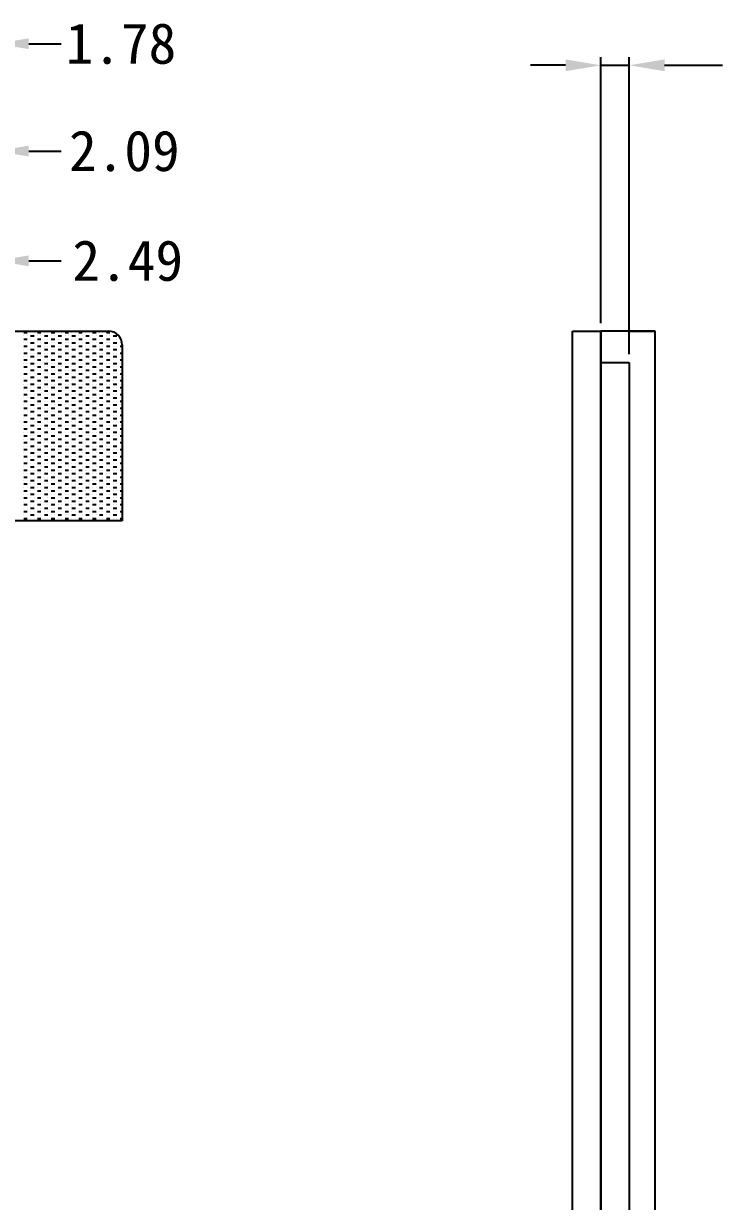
# Model space of a CAD drawing. Header units: millimetres. Extents: x 958 to 1294, y 45 to 284.
# Drawn here: x 1048.09 to 1073.87, y 206.15 to 249.6 of the extents above; entities that cross this region are included whole.
import ezdxf

# ---------------------------------------------------------------- set-up
doc = ezdxf.new("R2010")
doc.units = ezdxf.units.MM
doc.layers.add('dim', color=3, linetype='Continuous')
doc.layers.add('TAPE A', color=2, linetype='Continuous')

msp = doc.modelspace()

# ---------------------------------------------------------------- linework, layer by layer
at = {"color": 0, "linetype": 'Continuous'}
for p, q in [((1069.38, 171.149), (1069.38, 238.249)), ((1071.38, 238.249), (1069.38, 238.249)), ((1071.38, 171.149), (1071.38, 238.249)), ((1069.38, 172.759), (1069.38, 237.099)), ((1069.38, 237.099), (1070.43, 237.099)), ((1070.43, 237.099), (1070.43, 172.759))]:
    msp.add_line(p, q, dxfattribs=at)
at = {"color": 0}
msp.add_line((1070.38, 238.249), (1071.38, 238.249), dxfattribs=at)
at = {"layer": 'dim', "color": 0}
for p, q in [((1048.28, 248.854), (1049.48, 248.854)), ((1069.38, 238.549), (1069.38, 248.358)), ((1070.43, 237.399), (1070.43, 248.358)), ((1068.08, 248.058), (1066.78, 248.058)), ((1069.38, 248.058), (1070.43, 248.058)), ((1071.73, 248.058), (1073.866, 248.058)), ((1048.28, 244.894), (1049.48, 244.894)), ((1048.28, 240.846), (1049.48, 240.846))]:
    msp.add_line(p, q, dxfattribs=at)
for points in [[(1048.28, 249.054), (1048.28, 248.654), (1047.08, 248.854)], [(1068.08, 248.275), (1068.08, 247.841), (1069.38, 248.058)], [(1071.73, 248.275), (1071.73, 247.841), (1070.43, 248.058)], [(1048.28, 245.094), (1048.28, 244.694), (1047.08, 244.894)], [(1048.28, 241.046), (1048.28, 240.646), (1047.08, 240.846)]]:
    msp.add_solid(points, dxfattribs=at)
at = {"layer": 'TAPE A', "color": 0}
for p, q in [((1033.721, 238.249), (1051.221, 238.249)), ((1048.095, 238.205), (1048.222, 238.205)), ((1048.349, 238.205), (1048.349, 238.205)), ((1048.476, 238.205), (1048.476, 238.205)), ((1048.603, 238.205), (1048.73, 238.205)), ((1048.857, 238.205), (1048.857, 238.205)), ((1048.984, 238.205), (1048.984, 238.205)), ((1049.111, 238.205), (1049.238, 238.205)), ((1049.365, 238.205), (1049.365, 238.205)), ((1049.492, 238.205), (1049.492, 238.205)), ((1049.619, 238.205), (1049.746, 238.205)), ((1049.873, 238.205), (1049.873, 238.205)), ((1050, 238.205), (1050, 238.205)), ((1050.127, 238.205), (1050.254, 238.205)), ((1050.381, 238.205), (1050.381, 238.205)), ((1050.508, 238.205), (1050.508, 238.205)), ((1050.635, 238.205), (1050.762, 238.205)), ((1050.889, 238.205), (1050.889, 238.205)), ((1051.016, 238.205), (1051.016, 238.205)), ((1051.143, 238.205), (1051.27, 238.205)), ((1051.397, 238.205), (1051.397, 238.205)), ((1068.33, 171.749), (1068.33, 238.249)), ((1068.33, 238.249), (1069.38, 238.249)), ((1069.38, 238.249), (1069.38, 171.749)), ((1048.095, 238.078), (1048.095, 238.078)), ((1048.095, 237.951), (1048.222, 237.951)), ((1048.095, 237.824), (1048.095, 237.824)), ((1048.095, 237.697), (1048.222, 237.697)), ((1048.222, 238.078), (1048.222, 238.078)), ((1048.222, 237.824), (1048.222, 237.824)), ((1048.349, 238.078), (1048.476, 238.078)), ((1048.349, 237.951), (1048.349, 237.951)), ((1048.349, 237.824), (1048.476, 237.824)), ((1048.349, 237.697), (1048.349, 237.697)), ((1048.476, 237.951), (1048.476, 237.951)), ((1048.476, 237.697), (1048.476, 237.697)), ((1048.603, 238.078), (1048.603, 238.078)), ((1048.603, 237.951), (1048.73, 237.951)), ((1048.603, 237.824), (1048.603, 237.824)), ((1048.603, 237.697), (1048.73, 237.697)), ((1048.73, 238.078), (1048.73, 238.078)), ((1048.73, 237.824), (1048.73, 237.824)), ((1048.857, 238.078), (1048.984, 238.078)), ((1048.857, 237.951), (1048.857, 237.951)), ((1048.857, 237.824), (1048.984, 237.824)), ((1048.857, 237.697), (1048.857, 237.697)), ((1048.984, 237.951), (1048.984, 237.951)), ((1048.984, 237.697), (1048.984, 237.697)), ((1049.111, 238.078), (1049.111, 238.078)), ((1049.111, 237.951), (1049.238, 237.951)), ((1049.111, 237.824), (1049.111, 237.824)), ((1049.111, 237.697), (1049.238, 237.697)), ((1049.238, 238.078), (1049.238, 238.078)), ((1049.238, 237.824), (1049.238, 237.824)), ((1049.365, 238.078), (1049.492, 238.078)), ((1049.365, 237.951), (1049.365, 237.951)), ((1049.365, 237.824), (1049.492, 237.824)), ((1049.365, 237.697), (1049.365, 237.697)), ((1049.492, 237.951), (1049.492, 237.951)), ((1049.492, 237.697), (1049.492, 237.697)), ((1049.619, 238.078), (1049.619, 238.078)), ((1049.619, 237.951), (1049.746, 237.951)), ((1049.619, 237.824), (1049.619, 237.824)), ((1049.619, 237.697), (1049.746, 237.697)), ((1049.746, 238.078), (1049.746, 238.078)), ((1049.746, 237.824), (1049.746, 237.824)), ((1049.873, 238.078), (1050, 238.078)), ((1049.873, 237.951), (1049.873, 237.951)), ((1049.873, 237.824), (1050, 237.824)), ((1049.873, 237.697), (1049.873, 237.697)), ((1050, 237.951), (1050, 237.951)), ((1050, 237.697), (1050, 237.697)), ((1050.127, 238.078), (1050.127, 238.078)), ((1050.127, 237.951), (1050.254, 237.951)), ((1050.127, 237.824), (1050.127, 237.824)), ((1050.127, 237.697), (1050.254, 237.697)), ((1050.254, 238.078), (1050.254, 238.078)), ((1050.254, 237.824), (1050.254, 237.824)), ((1050.381, 238.078), (1050.508, 238.078)), ((1050.381, 237.951), (1050.381, 237.951)), ((1050.381, 237.824), (1050.508, 237.824)), ((1050.381, 237.697), (1050.381, 237.697)), ((1050.508, 237.951), (1050.508, 237.951)), ((1050.508, 237.697), (1050.508, 237.697)), ((1050.635, 238.078), (1050.635, 238.078)), ((1050.635, 237.951), (1050.762, 237.951)), ((1050.635, 237.824), (1050.635, 237.824)), ((1050.635, 237.697), (1050.762, 237.697)), ((1050.762, 238.078), (1050.762, 238.078)), ((1050.762, 237.824), (1050.762, 237.824)), ((1050.889, 238.078), (1051.016, 238.078)), ((1050.889, 237.951), (1050.889, 237.951)), ((1050.889, 237.824), (1051.016, 237.824)), ((1050.889, 237.697), (1050.889, 237.697)), ((1051.016, 237.951), (1051.016, 237.951)), ((1051.016, 237.697), (1051.016, 237.697)), ((1051.143, 238.078), (1051.143, 238.078)), ((1051.143, 237.951), (1051.27, 237.951)), ((1051.143, 237.824), (1051.143, 237.824)), ((1051.143, 237.697), (1051.27, 237.697)), ((1051.27, 238.078), (1051.27, 238.078)), ((1051.27, 237.824), (1051.27, 237.824)), ((1051.397, 238.078), (1051.524, 238.078)), ((1051.397, 237.951), (1051.397, 237.951)), ((1051.397, 237.824), (1051.524, 237.824)), ((1051.397, 237.697), (1051.397, 237.697)), ((1051.524, 237.951), (1051.524, 237.951)), ((1051.524, 237.697), (1051.524, 237.697)), ((1051.651, 237.951), (1051.678, 237.951)), ((1051.651, 237.824), (1051.651, 237.824)), ((1051.651, 237.697), (1051.721, 237.697)), ((1051.721, 237.749), (1051.721, 231.249)), ((1048.095, 237.57), (1048.095, 237.57)), ((1048.095, 237.443), (1048.222, 237.443)), ((1048.095, 237.316), (1048.095, 237.316)), ((1048.222, 237.57), (1048.222, 237.57)), ((1048.222, 237.316), (1048.222, 237.316)), ((1048.349, 237.57), (1048.476, 237.57)), ((1048.349, 237.443), (1048.349, 237.443)), ((1048.349, 237.316), (1048.476, 237.316)), ((1048.476, 237.443), (1048.476, 237.443)), ((1048.603, 237.57), (1048.603, 237.57)), ((1048.603, 237.443), (1048.73, 237.443)), ((1048.603, 237.316), (1048.603, 237.316)), ((1048.73, 237.57), (1048.73, 237.57)), ((1048.73, 237.316), (1048.73, 237.316)), ((1048.857, 237.57), (1048.984, 237.57)), ((1048.857, 237.443), (1048.857, 237.443)), ((1048.857, 237.316), (1048.984, 237.316)), ((1048.984, 237.443), (1048.984, 237.443)), ((1049.111, 237.57), (1049.111, 237.57)), ((1049.111, 237.443), (1049.238, 237.443)), ((1049.111, 237.316), (1049.111, 237.316)), ((1049.238, 237.57), (1049.238, 237.57)), ((1049.238, 237.316), (1049.238, 237.316)), ((1049.365, 237.57), (1049.492, 237.57)), ((1049.365, 237.443), (1049.365, 237.443)), ((1049.365, 237.316), (1049.492, 237.316)), ((1049.492, 237.443), (1049.492, 237.443)), ((1049.619, 237.57), (1049.619, 237.57)), ((1049.619, 237.443), (1049.746, 237.443)), ((1049.619, 237.316), (1049.619, 237.316)), ((1049.746, 237.57), (1049.746, 237.57)), ((1049.746, 237.316), (1049.746, 237.316)), ((1049.873, 237.57), (1050, 237.57)), ((1049.873, 237.443), (1049.873, 237.443)), ((1049.873, 237.316), (1050, 237.316)), ((1050, 237.443), (1050, 237.443)), ((1050.127, 237.57), (1050.127, 237.57)), ((1050.127, 237.443), (1050.254, 237.443)), ((1050.127, 237.316), (1050.127, 237.316)), ((1050.254, 237.57), (1050.254, 237.57)), ((1050.254, 237.316), (1050.254, 237.316)), ((1050.381, 237.57), (1050.508, 237.57)), ((1050.381, 237.443), (1050.381, 237.443)), ((1050.381, 237.316), (1050.508, 237.316)), ((1050.508, 237.443), (1050.508, 237.443)), ((1050.635, 237.57), (1050.635, 237.57)), ((1050.635, 237.443), (1050.762, 237.443)), ((1050.635, 237.316), (1050.635, 237.316)), ((1050.762, 237.57), (1050.762, 237.57)), ((1050.762, 237.316), (1050.762, 237.316)), ((1050.889, 237.57), (1051.016, 237.57)), ((1050.889, 237.443), (1050.889, 237.443)), ((1050.889, 237.316), (1051.016, 237.316)), ((1051.016, 237.443), (1051.016, 237.443)), ((1051.143, 237.57), (1051.143, 237.57)), ((1051.143, 237.443), (1051.27, 237.443)), ((1051.143, 237.316), (1051.143, 237.316)), ((1051.27, 237.57), (1051.27, 237.57)), ((1051.27, 237.316), (1051.27, 237.316)), ((1051.397, 237.57), (1051.524, 237.57)), ((1051.397, 237.443), (1051.397, 237.443)), ((1051.397, 237.316), (1051.524, 237.316)), ((1051.524, 237.443), (1051.524, 237.443)), ((1051.651, 237.57), (1051.651, 237.57)), ((1051.651, 237.443), (1051.721, 237.443)), ((1051.651, 237.316), (1051.651, 237.316)), ((1048.095, 237.189), (1048.222, 237.189)), ((1048.095, 237.062), (1048.095, 237.062)), ((1048.095, 236.935), (1048.222, 236.935)), ((1048.095, 236.808), (1048.095, 236.808)), ((1048.222, 237.062), (1048.222, 237.062)), ((1048.222, 236.808), (1048.222, 236.808)), ((1048.349, 237.189), (1048.349, 237.189)), ((1048.349, 237.062), (1048.476, 237.062)), ((1048.349, 236.935), (1048.349, 236.935)), ((1048.349, 236.808), (1048.476, 236.808)), ((1048.476, 237.189), (1048.476, 237.189)), ((1048.476, 236.935), (1048.476, 236.935)), ((1048.603, 237.189), (1048.73, 237.189)), ((1048.603, 237.062), (1048.603, 237.062)), ((1048.603, 236.935), (1048.73, 236.935)), ((1048.603, 236.808), (1048.603, 236.808)), ((1048.73, 237.062), (1048.73, 237.062)), ((1048.73, 236.808), (1048.73, 236.808)), ((1048.857, 237.189), (1048.857, 237.189)), ((1048.857, 237.062), (1048.984, 237.062)), ((1048.857, 236.935), (1048.857, 236.935)), ((1048.857, 236.808), (1048.984, 236.808)), ((1048.984, 237.189), (1048.984, 237.189)), ((1048.984, 236.935), (1048.984, 236.935)), ((1049.111, 237.189), (1049.238, 237.189)), ((1049.111, 237.062), (1049.111, 237.062)), ((1049.111, 236.935), (1049.238, 236.935)), ((1049.111, 236.808), (1049.111, 236.808)), ((1049.238, 237.062), (1049.238, 237.062)), ((1049.238, 236.808), (1049.238, 236.808)), ((1049.365, 237.189), (1049.365, 237.189)), ((1049.365, 237.062), (1049.492, 237.062)), ((1049.365, 236.935), (1049.365, 236.935)), ((1049.365, 236.808), (1049.492, 236.808)), ((1049.492, 237.189), (1049.492, 237.189)), ((1049.492, 236.935), (1049.492, 236.935)), ((1049.619, 237.189), (1049.746, 237.189)), ((1049.619, 237.062), (1049.619, 237.062)), ((1049.619, 236.935), (1049.746, 236.935)), ((1049.619, 236.808), (1049.619, 236.808)), ((1049.746, 237.062), (1049.746, 237.062)), ((1049.746, 236.808), (1049.746, 236.808)), ((1049.873, 237.189), (1049.873, 237.189)), ((1049.873, 237.062), (1050, 237.062)), ((1049.873, 236.935), (1049.873, 236.935)), ((1049.873, 236.808), (1050, 236.808)), ((1050, 237.189), (1050, 237.189)), ((1050, 236.935), (1050, 236.935)), ((1050.127, 237.189), (1050.254, 237.189)), ((1050.127, 237.062), (1050.127, 237.062)), ((1050.127, 236.935), (1050.254, 236.935)), ((1050.127, 236.808), (1050.127, 236.808)), ((1050.254, 237.062), (1050.254, 237.062)), ((1050.254, 236.808), (1050.254, 236.808)), ((1050.381, 237.189), (1050.381, 237.189)), ((1050.381, 237.062), (1050.508, 237.062)), ((1050.381, 236.935), (1050.381, 236.935)), ((1050.381, 236.808), (1050.508, 236.808)), ((1050.508, 237.189), (1050.508, 237.189)), ((1050.508, 236.935), (1050.508, 236.935)), ((1050.635, 237.189), (1050.762, 237.189)), ((1050.635, 237.062), (1050.635, 237.062)), ((1050.635, 236.935), (1050.762, 236.935)), ((1050.635, 236.808), (1050.635, 236.808)), ((1050.762, 237.062), (1050.762, 237.062)), ((1050.762, 236.808), (1050.762, 236.808)), ((1050.889, 237.189), (1050.889, 237.189)), ((1050.889, 237.062), (1051.016, 237.062)), ((1050.889, 236.935), (1050.889, 236.935)), ((1050.889, 236.808), (1051.016, 236.808)), ((1051.016, 237.189), (1051.016, 237.189)), ((1051.016, 236.935), (1051.016, 236.935)), ((1051.143, 237.189), (1051.27, 237.189)), ((1051.143, 237.062), (1051.143, 237.062)), ((1051.143, 236.935), (1051.27, 236.935)), ((1051.143, 236.808), (1051.143, 236.808)), ((1051.27, 237.062), (1051.27, 237.062)), ((1051.27, 236.808), (1051.27, 236.808)), ((1051.397, 237.189), (1051.397, 237.189)), ((1051.397, 237.062), (1051.524, 237.062)), ((1051.397, 236.935), (1051.397, 236.935)), ((1051.397, 236.808), (1051.524, 236.808)), ((1051.524, 237.189), (1051.524, 237.189)), ((1051.524, 236.935), (1051.524, 236.935)), ((1051.651, 237.189), (1051.721, 237.189)), ((1051.651, 237.062), (1051.651, 237.062)), ((1051.651, 236.935), (1051.721, 236.935)), ((1051.651, 236.808), (1051.651, 236.808)), ((1048.095, 236.681), (1048.222, 236.681)), ((1048.095, 236.554), (1048.095, 236.554)), ((1048.095, 236.427), (1048.222, 236.427)), ((1048.222, 236.554), (1048.222, 236.554)), ((1048.349, 236.681), (1048.349, 236.681)), ((1048.349, 236.554), (1048.476, 236.554)), ((1048.349, 236.427), (1048.349, 236.427)), ((1048.476, 236.681), (1048.476, 236.681)), ((1048.476, 236.427), (1048.476, 236.427)), ((1048.603, 236.681), (1048.73, 236.681)), ((1048.603, 236.554), (1048.603, 236.554)), ((1048.603, 236.427), (1048.73, 236.427)), ((1048.73, 236.554), (1048.73, 236.554)), ((1048.857, 236.681), (1048.857, 236.681)), ((1048.857, 236.554), (1048.984, 236.554)), ((1048.857, 236.427), (1048.857, 236.427)), ((1048.984, 236.681), (1048.984, 236.681)), ((1048.984, 236.427), (1048.984, 236.427)), ((1049.111, 236.681), (1049.238, 236.681)), ((1049.111, 236.554), (1049.111, 236.554)), ((1049.111, 236.427), (1049.238, 236.427)), ((1049.238, 236.554), (1049.238, 236.554)), ((1049.365, 236.681), (1049.365, 236.681)), ((1049.365, 236.554), (1049.492, 236.554)), ((1049.365, 236.427), (1049.365, 236.427)), ((1049.492, 236.681), (1049.492, 236.681)), ((1049.492, 236.427), (1049.492, 236.427)), ((1049.619, 236.681), (1049.746, 236.681)), ((1049.619, 236.554), (1049.619, 236.554)), ((1049.619, 236.427), (1049.746, 236.427)), ((1049.746, 236.554), (1049.746, 236.554)), ((1049.873, 236.681), (1049.873, 236.681)), ((1049.873, 236.554), (1050, 236.554)), ((1049.873, 236.427), (1049.873, 236.427)), ((1050, 236.681), (1050, 236.681)), ((1050, 236.427), (1050, 236.427)), ((1050.127, 236.681), (1050.254, 236.681)), ((1050.127, 236.554), (1050.127, 236.554)), ((1050.127, 236.427), (1050.254, 236.427)), ((1050.254, 236.554), (1050.254, 236.554)), ((1050.381, 236.681), (1050.381, 236.681)), ((1050.381, 236.554), (1050.508, 236.554)), ((1050.381, 236.427), (1050.381, 236.427)), ((1050.508, 236.681), (1050.508, 236.681)), ((1050.508, 236.427), (1050.508, 236.427)), ((1050.635, 236.681), (1050.762, 236.681)), ((1050.635, 236.554), (1050.635, 236.554)), ((1050.635, 236.427), (1050.762, 236.427)), ((1050.762, 236.554), (1050.762, 236.554)), ((1050.889, 236.681), (1050.889, 236.681)), ((1050.889, 236.554), (1051.016, 236.554)), ((1050.889, 236.427), (1050.889, 236.427)), ((1051.016, 236.681), (1051.016, 236.681)), ((1051.016, 236.427), (1051.016, 236.427)), ((1051.143, 236.681), (1051.27, 236.681)), ((1051.143, 236.554), (1051.143, 236.554)), ((1051.143, 236.427), (1051.27, 236.427)), ((1051.27, 236.554), (1051.27, 236.554)), ((1051.397, 236.681), (1051.397, 236.681)), ((1051.397, 236.554), (1051.524, 236.554)), ((1051.397, 236.427), (1051.397, 236.427)), ((1051.524, 236.681), (1051.524, 236.681)), ((1051.524, 236.427), (1051.524, 236.427)), ((1051.651, 236.681), (1051.721, 236.681)), ((1051.651, 236.554), (1051.651, 236.554)), ((1051.651, 236.427), (1051.721, 236.427)), ((1048.095, 236.3), (1048.095, 236.3)), ((1048.095, 236.173), (1048.222, 236.173)), ((1048.095, 236.046), (1048.095, 236.046)), ((1048.222, 236.3), (1048.222, 236.3)), ((1048.222, 236.046), (1048.222, 236.046)), ((1048.349, 236.3), (1048.476, 236.3)), ((1048.349, 236.173), (1048.349, 236.173)), ((1048.349, 236.046), (1048.476, 236.046)), ((1048.476, 236.173), (1048.476, 236.173)), ((1048.603, 236.3), (1048.603, 236.3)), ((1048.603, 236.173), (1048.73, 236.173)), ((1048.603, 236.046), (1048.603, 236.046)), ((1048.73, 236.3), (1048.73, 236.3)), ((1048.73, 236.046), (1048.73, 236.046)), ((1048.857, 236.3), (1048.984, 236.3)), ((1048.857, 236.173), (1048.857, 236.173)), ((1048.857, 236.046), (1048.984, 236.046)), ((1048.984, 236.173), (1048.984, 236.173)), ((1049.111, 236.3), (1049.111, 236.3)), ((1049.111, 236.173), (1049.238, 236.173)), ((1049.111, 236.046), (1049.111, 236.046)), ((1049.238, 236.3), (1049.238, 236.3)), ((1049.238, 236.046), (1049.238, 236.046)), ((1049.365, 236.3), (1049.492, 236.3)), ((1049.365, 236.173), (1049.365, 236.173)), ((1049.365, 236.046), (1049.492, 236.046)), ((1049.492, 236.173), (1049.492, 236.173)), ((1049.619, 236.3), (1049.619, 236.3)), ((1049.619, 236.173), (1049.746, 236.173)), ((1049.619, 236.046), (1049.619, 236.046)), ((1049.746, 236.3), (1049.746, 236.3)), ((1049.746, 236.046), (1049.746, 236.046)), ((1049.873, 236.3), (1050, 236.3)), ((1049.873, 236.173), (1049.873, 236.173)), ((1049.873, 236.046), (1050, 236.046)), ((1050, 236.173), (1050, 236.173)), ((1050.127, 236.3), (1050.127, 236.3)), ((1050.127, 236.173), (1050.254, 236.173)), ((1050.127, 236.046), (1050.127, 236.046)), ((1050.254, 236.3), (1050.254, 236.3)), ((1050.254, 236.046), (1050.254, 236.046)), ((1050.381, 236.3), (1050.508, 236.3)), ((1050.381, 236.173), (1050.381, 236.173)), ((1050.381, 236.046), (1050.508, 236.046)), ((1050.508, 236.173), (1050.508, 236.173)), ((1050.635, 236.3), (1050.635, 236.3)), ((1050.635, 236.173), (1050.762, 236.173)), ((1050.635, 236.046), (1050.635, 236.046)), ((1050.762, 236.3), (1050.762, 236.3)), ((1050.762, 236.046), (1050.762, 236.046)), ((1050.889, 236.3), (1051.016, 236.3)), ((1050.889, 236.173), (1050.889, 236.173)), ((1050.889, 236.046), (1051.016, 236.046)), ((1051.016, 236.173), (1051.016, 236.173)), ((1051.143, 236.3), (1051.143, 236.3)), ((1051.143, 236.173), (1051.27, 236.173)), ((1051.143, 236.046), (1051.143, 236.046)), ((1051.27, 236.3), (1051.27, 236.3)), ((1051.27, 236.046), (1051.27, 236.046)), ((1051.397, 236.3), (1051.524, 236.3)), ((1051.397, 236.173), (1051.397, 236.173)), ((1051.397, 236.046), (1051.524, 236.046)), ((1051.524, 236.173), (1051.524, 236.173)), ((1051.651, 236.3), (1051.651, 236.3)), ((1051.651, 236.173), (1051.721, 236.173)), ((1051.651, 236.046), (1051.651, 236.046)), ((1048.095, 235.919), (1048.222, 235.919)), ((1048.095, 235.792), (1048.095, 235.792)), ((1048.095, 235.665), (1048.222, 235.665)), ((1048.095, 235.538), (1048.095, 235.538)), ((1048.222, 235.792), (1048.222, 235.792)), ((1048.222, 235.538), (1048.222, 235.538)), ((1048.349, 235.919), (1048.349, 235.919)), ((1048.349, 235.792), (1048.476, 235.792)), ((1048.349, 235.665), (1048.349, 235.665)), ((1048.349, 235.538), (1048.476, 235.538)), ((1048.476, 235.919), (1048.476, 235.919)), ((1048.476, 235.665), (1048.476, 235.665)), ((1048.603, 235.919), (1048.73, 235.919)), ((1048.603, 235.792), (1048.603, 235.792)), ((1048.603, 235.665), (1048.73, 235.665)), ((1048.603, 235.538), (1048.603, 235.538)), ((1048.73, 235.792), (1048.73, 235.792)), ((1048.73, 235.538), (1048.73, 235.538)), ((1048.857, 235.919), (1048.857, 235.919)), ((1048.857, 235.792), (1048.984, 235.792)), ((1048.857, 235.665), (1048.857, 235.665)), ((1048.857, 235.538), (1048.984, 235.538)), ((1048.984, 235.919), (1048.984, 235.919)), ((1048.984, 235.665), (1048.984, 235.665)), ((1049.111, 235.919), (1049.238, 235.919)), ((1049.111, 235.792), (1049.111, 235.792)), ((1049.111, 235.665), (1049.238, 235.665)), ((1049.111, 235.538), (1049.111, 235.538)), ((1049.238, 235.792), (1049.238, 235.792)), ((1049.238, 235.538), (1049.238, 235.538)), ((1049.365, 235.919), (1049.365, 235.919)), ((1049.365, 235.792), (1049.492, 235.792)), ((1049.365, 235.665), (1049.365, 235.665)), ((1049.365, 235.538), (1049.492, 235.538)), ((1049.492, 235.919), (1049.492, 235.919)), ((1049.492, 235.665), (1049.492, 235.665)), ((1049.619, 235.919), (1049.746, 235.919)), ((1049.619, 235.792), (1049.619, 235.792)), ((1049.619, 235.665), (1049.746, 235.665)), ((1049.619, 235.538), (1049.619, 235.538)), ((1049.746, 235.792), (1049.746, 235.792)), ((1049.746, 235.538), (1049.746, 235.538)), ((1049.873, 235.919), (1049.873, 235.919)), ((1049.873, 235.792), (1050, 235.792)), ((1049.873, 235.665), (1049.873, 235.665)), ((1049.873, 235.538), (1050, 235.538)), ((1050, 235.919), (1050, 235.919)), ((1050, 235.665), (1050, 235.665)), ((1050.127, 235.919), (1050.254, 235.919)), ((1050.127, 235.792), (1050.127, 235.792)), ((1050.127, 235.665), (1050.254, 235.665)), ((1050.127, 235.538), (1050.127, 235.538)), ((1050.254, 235.792), (1050.254, 235.792)), ((1050.254, 235.538), (1050.254, 235.538)), ((1050.381, 235.919), (1050.381, 235.919)), ((1050.381, 235.792), (1050.508, 235.792)), ((1050.381, 235.665), (1050.381, 235.665)), ((1050.381, 235.538), (1050.508, 235.538)), ((1050.508, 235.919), (1050.508, 235.919)), ((1050.508, 235.665), (1050.508, 235.665)), ((1050.635, 235.919), (1050.762, 235.919)), ((1050.635, 235.792), (1050.635, 235.792)), ((1050.635, 235.665), (1050.762, 235.665)), ((1050.635, 235.538), (1050.635, 235.538)), ((1050.762, 235.792), (1050.762, 235.792)), ((1050.762, 235.538), (1050.762, 235.538)), ((1050.889, 235.919), (1050.889, 235.919)), ((1050.889, 235.792), (1051.016, 235.792)), ((1050.889, 235.665), (1050.889, 235.665)), ((1050.889, 235.538), (1051.016, 235.538)), ((1051.016, 235.919), (1051.016, 235.919)), ((1051.016, 235.665), (1051.016, 235.665)), ((1051.143, 235.919), (1051.27, 235.919)), ((1051.143, 235.792), (1051.143, 235.792)), ((1051.143, 235.665), (1051.27, 235.665)), ((1051.143, 235.538), (1051.143, 235.538)), ((1051.27, 235.792), (1051.27, 235.792)), ((1051.27, 235.538), (1051.27, 235.538)), ((1051.397, 235.919), (1051.397, 235.919)), ((1051.397, 235.792), (1051.524, 235.792)), ((1051.397, 235.665), (1051.397, 235.665)), ((1051.397, 235.538), (1051.524, 235.538)), ((1051.524, 235.919), (1051.524, 235.919)), ((1051.524, 235.665), (1051.524, 235.665)), ((1051.651, 235.919), (1051.721, 235.919)), ((1051.651, 235.792), (1051.651, 235.792)), ((1051.651, 235.665), (1051.721, 235.665)), ((1051.651, 235.538), (1051.651, 235.538)), ((1048.095, 235.411), (1048.222, 235.411)), ((1048.095, 235.284), (1048.095, 235.284)), ((1048.095, 235.157), (1048.222, 235.157)), ((1048.222, 235.284), (1048.222, 235.284)), ((1048.349, 235.411), (1048.349, 235.411)), ((1048.349, 235.284), (1048.476, 235.284)), ((1048.349, 235.157), (1048.349, 235.157)), ((1048.476, 235.411), (1048.476, 235.411)), ((1048.476, 235.157), (1048.476, 235.157)), ((1048.603, 235.411), (1048.73, 235.411)), ((1048.603, 235.284), (1048.603, 235.284)), ((1048.603, 235.157), (1048.73, 235.157)), ((1048.73, 235.284), (1048.73, 235.284)), ((1048.857, 235.411), (1048.857, 235.411)), ((1048.857, 235.284), (1048.984, 235.284)), ((1048.857, 235.157), (1048.857, 235.157)), ((1048.984, 235.411), (1048.984, 235.411)), ((1048.984, 235.157), (1048.984, 235.157)), ((1049.111, 235.411), (1049.238, 235.411)), ((1049.111, 235.284), (1049.111, 235.284)), ((1049.111, 235.157), (1049.238, 235.157)), ((1049.238, 235.284), (1049.238, 235.284)), ((1049.365, 235.411), (1049.365, 235.411)), ((1049.365, 235.284), (1049.492, 235.284)), ((1049.365, 235.157), (1049.365, 235.157)), ((1049.492, 235.411), (1049.492, 235.411)), ((1049.492, 235.157), (1049.492, 235.157)), ((1049.619, 235.411), (1049.746, 235.411)), ((1049.619, 235.284), (1049.619, 235.284)), ((1049.619, 235.157), (1049.746, 235.157)), ((1049.746, 235.284), (1049.746, 235.284)), ((1049.873, 235.411), (1049.873, 235.411)), ((1049.873, 235.284), (1050, 235.284)), ((1049.873, 235.157), (1049.873, 235.157)), ((1050, 235.411), (1050, 235.411)), ((1050, 235.157), (1050, 235.157)), ((1050.127, 235.411), (1050.254, 235.411)), ((1050.127, 235.284), (1050.127, 235.284)), ((1050.127, 235.157), (1050.254, 235.157)), ((1050.254, 235.284), (1050.254, 235.284)), ((1050.381, 235.411), (1050.381, 235.411)), ((1050.381, 235.284), (1050.508, 235.284)), ((1050.381, 235.157), (1050.381, 235.157)), ((1050.508, 235.411), (1050.508, 235.411)), ((1050.508, 235.157), (1050.508, 235.157)), ((1050.635, 235.411), (1050.762, 235.411)), ((1050.635, 235.284), (1050.635, 235.284)), ((1050.635, 235.157), (1050.762, 235.157)), ((1050.762, 235.284), (1050.762, 235.284)), ((1050.889, 235.411), (1050.889, 235.411)), ((1050.889, 235.284), (1051.016, 235.284)), ((1050.889, 235.157), (1050.889, 235.157)), ((1051.016, 235.411), (1051.016, 235.411)), ((1051.016, 235.157), (1051.016, 235.157)), ((1051.143, 235.411), (1051.27, 235.411)), ((1051.143, 235.284), (1051.143, 235.284)), ((1051.143, 235.157), (1051.27, 235.157)), ((1051.27, 235.284), (1051.27, 235.284)), ((1051.397, 235.411), (1051.397, 235.411)), ((1051.397, 235.284), (1051.524, 235.284)), ((1051.397, 235.157), (1051.397, 235.157)), ((1051.524, 235.411), (1051.524, 235.411)), ((1051.524, 235.157), (1051.524, 235.157)), ((1051.651, 235.411), (1051.721, 235.411)), ((1051.651, 235.284), (1051.651, 235.284)), ((1051.651, 235.157), (1051.721, 235.157)), ((1048.095, 235.03), (1048.095, 235.03)), ((1048.095, 234.903), (1048.222, 234.903)), ((1048.095, 234.776), (1048.095, 234.776)), ((1048.095, 234.649), (1048.222, 234.649)), ((1048.222, 235.03), (1048.222, 235.03)), ((1048.222, 234.776), (1048.222, 234.776)), ((1048.349, 235.03), (1048.476, 235.03)), ((1048.349, 234.903), (1048.349, 234.903)), ((1048.349, 234.776), (1048.476, 234.776)), ((1048.349, 234.649), (1048.349, 234.649)), ((1048.476, 234.903), (1048.476, 234.903)), ((1048.476, 234.649), (1048.476, 234.649)), ((1048.603, 235.03), (1048.603, 235.03)), ((1048.603, 234.903), (1048.73, 234.903)), ((1048.603, 234.776), (1048.603, 234.776)), ((1048.603, 234.649), (1048.73, 234.649)), ((1048.73, 235.03), (1048.73, 235.03)), ((1048.73, 234.776), (1048.73, 234.776)), ((1048.857, 235.03), (1048.984, 235.03)), ((1048.857, 234.903), (1048.857, 234.903)), ((1048.857, 234.776), (1048.984, 234.776)), ((1048.857, 234.649), (1048.857, 234.649)), ((1048.984, 234.903), (1048.984, 234.903)), ((1048.984, 234.649), (1048.984, 234.649)), ((1049.111, 235.03), (1049.111, 235.03)), ((1049.111, 234.903), (1049.238, 234.903)), ((1049.111, 234.776), (1049.111, 234.776)), ((1049.111, 234.649), (1049.238, 234.649)), ((1049.238, 235.03), (1049.238, 235.03)), ((1049.238, 234.776), (1049.238, 234.776)), ((1049.365, 235.03), (1049.492, 235.03)), ((1049.365, 234.903), (1049.365, 234.903)), ((1049.365, 234.776), (1049.492, 234.776)), ((1049.365, 234.649), (1049.365, 234.649)), ((1049.492, 234.903), (1049.492, 234.903)), ((1049.492, 234.649), (1049.492, 234.649)), ((1049.619, 235.03), (1049.619, 235.03)), ((1049.619, 234.903), (1049.746, 234.903)), ((1049.619, 234.776), (1049.619, 234.776)), ((1049.619, 234.649), (1049.746, 234.649)), ((1049.746, 235.03), (1049.746, 235.03)), ((1049.746, 234.776), (1049.746, 234.776)), ((1049.873, 235.03), (1050, 235.03)), ((1049.873, 234.903), (1049.873, 234.903)), ((1049.873, 234.776), (1050, 234.776)), ((1049.873, 234.649), (1049.873, 234.649)), ((1050, 234.903), (1050, 234.903)), ((1050, 234.649), (1050, 234.649)), ((1050.127, 235.03), (1050.127, 235.03)), ((1050.127, 234.903), (1050.254, 234.903)), ((1050.127, 234.776), (1050.127, 234.776)), ((1050.127, 234.649), (1050.254, 234.649)), ((1050.254, 235.03), (1050.254, 235.03)), ((1050.254, 234.776), (1050.254, 234.776)), ((1050.381, 235.03), (1050.508, 235.03)), ((1050.381, 234.903), (1050.381, 234.903)), ((1050.381, 234.776), (1050.508, 234.776)), ((1050.381, 234.649), (1050.381, 234.649)), ((1050.508, 234.903), (1050.508, 234.903)), ((1050.508, 234.649), (1050.508, 234.649)), ((1050.635, 235.03), (1050.635, 235.03)), ((1050.635, 234.903), (1050.762, 234.903)), ((1050.635, 234.776), (1050.635, 234.776)), ((1050.635, 234.649), (1050.762, 234.649)), ((1050.762, 235.03), (1050.762, 235.03)), ((1050.762, 234.776), (1050.762, 234.776)), ((1050.889, 235.03), (1051.016, 235.03)), ((1050.889, 234.903), (1050.889, 234.903)), ((1050.889, 234.776), (1051.016, 234.776)), ((1050.889, 234.649), (1050.889, 234.649)), ((1051.016, 234.903), (1051.016, 234.903)), ((1051.016, 234.649), (1051.016, 234.649)), ((1051.143, 235.03), (1051.143, 235.03)), ((1051.143, 234.903), (1051.27, 234.903)), ((1051.143, 234.776), (1051.143, 234.776)), ((1051.143, 234.649), (1051.27, 234.649)), ((1051.27, 235.03), (1051.27, 235.03)), ((1051.27, 234.776), (1051.27, 234.776)), ((1051.397, 235.03), (1051.524, 235.03)), ((1051.397, 234.903), (1051.397, 234.903)), ((1051.397, 234.776), (1051.524, 234.776)), ((1051.397, 234.649), (1051.397, 234.649)), ((1051.524, 234.903), (1051.524, 234.903)), ((1051.524, 234.649), (1051.524, 234.649)), ((1051.651, 235.03), (1051.651, 235.03)), ((1051.651, 234.903), (1051.721, 234.903)), ((1051.651, 234.776), (1051.651, 234.776)), ((1051.651, 234.649), (1051.721, 234.649)), ((1048.095, 234.522), (1048.095, 234.522)), ((1048.095, 234.395), (1048.222, 234.395)), ((1048.095, 234.268), (1048.095, 234.268)), ((1048.222, 234.522), (1048.222, 234.522)), ((1048.222, 234.268), (1048.222, 234.268)), ((1048.349, 234.522), (1048.476, 234.522)), ((1048.349, 234.395), (1048.349, 234.395)), ((1048.349, 234.268), (1048.476, 234.268)), ((1048.476, 234.395), (1048.476, 234.395)), ((1048.603, 234.522), (1048.603, 234.522)), ((1048.603, 234.395), (1048.73, 234.395)), ((1048.603, 234.268), (1048.603, 234.268)), ((1048.73, 234.522), (1048.73, 234.522)), ((1048.73, 234.268), (1048.73, 234.268)), ((1048.857, 234.522), (1048.984, 234.522)), ((1048.857, 234.395), (1048.857, 234.395)), ((1048.857, 234.268), (1048.984, 234.268)), ((1048.984, 234.395), (1048.984, 234.395)), ((1049.111, 234.522), (1049.111, 234.522)), ((1049.111, 234.395), (1049.238, 234.395)), ((1049.111, 234.268), (1049.111, 234.268)), ((1049.238, 234.522), (1049.238, 234.522)), ((1049.238, 234.268), (1049.238, 234.268)), ((1049.365, 234.522), (1049.492, 234.522)), ((1049.365, 234.395), (1049.365, 234.395)), ((1049.365, 234.268), (1049.492, 234.268)), ((1049.492, 234.395), (1049.492, 234.395)), ((1049.619, 234.522), (1049.619, 234.522)), ((1049.619, 234.395), (1049.746, 234.395)), ((1049.619, 234.268), (1049.619, 234.268)), ((1049.746, 234.522), (1049.746, 234.522)), ((1049.746, 234.268), (1049.746, 234.268)), ((1049.873, 234.522), (1050, 234.522)), ((1049.873, 234.395), (1049.873, 234.395)), ((1049.873, 234.268), (1050, 234.268)), ((1050, 234.395), (1050, 234.395)), ((1050.127, 234.522), (1050.127, 234.522)), ((1050.127, 234.395), (1050.254, 234.395)), ((1050.127, 234.268), (1050.127, 234.268)), ((1050.254, 234.522), (1050.254, 234.522)), ((1050.254, 234.268), (1050.254, 234.268)), ((1050.381, 234.522), (1050.508, 234.522)), ((1050.381, 234.395), (1050.381, 234.395)), ((1050.381, 234.268), (1050.508, 234.268)), ((1050.508, 234.395), (1050.508, 234.395)), ((1050.635, 234.522), (1050.635, 234.522)), ((1050.635, 234.395), (1050.762, 234.395)), ((1050.635, 234.268), (1050.635, 234.268)), ((1050.762, 234.522), (1050.762, 234.522)), ((1050.762, 234.268), (1050.762, 234.268)), ((1050.889, 234.522), (1051.016, 234.522)), ((1050.889, 234.395), (1050.889, 234.395)), ((1050.889, 234.268), (1051.016, 234.268)), ((1051.016, 234.395), (1051.016, 234.395)), ((1051.143, 234.522), (1051.143, 234.522)), ((1051.143, 234.395), (1051.27, 234.395)), ((1051.143, 234.268), (1051.143, 234.268)), ((1051.27, 234.522), (1051.27, 234.522)), ((1051.27, 234.268), (1051.27, 234.268)), ((1051.397, 234.522), (1051.524, 234.522)), ((1051.397, 234.395), (1051.397, 234.395)), ((1051.397, 234.268), (1051.524, 234.268)), ((1051.524, 234.395), (1051.524, 234.395)), ((1051.651, 234.522), (1051.651, 234.522)), ((1051.651, 234.395), (1051.721, 234.395)), ((1051.651, 234.268), (1051.651, 234.268)), ((1048.095, 234.141), (1048.222, 234.141)), ((1048.095, 234.014), (1048.095, 234.014)), ((1048.095, 233.887), (1048.222, 233.887)), ((1048.095, 233.76), (1048.095, 233.76)), ((1048.222, 234.014), (1048.222, 234.014)), ((1048.222, 233.76), (1048.222, 233.76)), ((1048.349, 234.141), (1048.349, 234.141)), ((1048.349, 234.014), (1048.476, 234.014)), ((1048.349, 233.887), (1048.349, 233.887)), ((1048.349, 233.76), (1048.476, 233.76)), ((1048.476, 234.141), (1048.476, 234.141)), ((1048.476, 233.887), (1048.476, 233.887)), ((1048.603, 234.141), (1048.73, 234.141)), ((1048.603, 234.014), (1048.603, 234.014)), ((1048.603, 233.887), (1048.73, 233.887)), ((1048.603, 233.76), (1048.603, 233.76)), ((1048.73, 234.014), (1048.73, 234.014)), ((1048.73, 233.76), (1048.73, 233.76)), ((1048.857, 234.141), (1048.857, 234.141)), ((1048.857, 234.014), (1048.984, 234.014)), ((1048.857, 233.887), (1048.857, 233.887)), ((1048.857, 233.76), (1048.984, 233.76)), ((1048.984, 234.141), (1048.984, 234.141)), ((1048.984, 233.887), (1048.984, 233.887)), ((1049.111, 234.141), (1049.238, 234.141)), ((1049.111, 234.014), (1049.111, 234.014)), ((1049.111, 233.887), (1049.238, 233.887)), ((1049.111, 233.76), (1049.111, 233.76)), ((1049.238, 234.014), (1049.238, 234.014)), ((1049.238, 233.76), (1049.238, 233.76)), ((1049.365, 234.141), (1049.365, 234.141)), ((1049.365, 234.014), (1049.492, 234.014)), ((1049.365, 233.887), (1049.365, 233.887)), ((1049.365, 233.76), (1049.492, 233.76)), ((1049.492, 234.141), (1049.492, 234.141)), ((1049.492, 233.887), (1049.492, 233.887)), ((1049.619, 234.141), (1049.746, 234.141)), ((1049.619, 234.014), (1049.619, 234.014)), ((1049.619, 233.887), (1049.746, 233.887)), ((1049.619, 233.76), (1049.619, 233.76)), ((1049.746, 234.014), (1049.746, 234.014)), ((1049.746, 233.76), (1049.746, 233.76)), ((1049.873, 234.141), (1049.873, 234.141)), ((1049.873, 234.014), (1050, 234.014)), ((1049.873, 233.887), (1049.873, 233.887)), ((1049.873, 233.76), (1050, 233.76)), ((1050, 234.141), (1050, 234.141)), ((1050, 233.887), (1050, 233.887)), ((1050.127, 234.141), (1050.254, 234.141)), ((1050.127, 234.014), (1050.127, 234.014)), ((1050.127, 233.887), (1050.254, 233.887)), ((1050.127, 233.76), (1050.127, 233.76)), ((1050.254, 234.014), (1050.254, 234.014)), ((1050.254, 233.76), (1050.254, 233.76)), ((1050.381, 234.141), (1050.381, 234.141)), ((1050.381, 234.014), (1050.508, 234.014)), ((1050.381, 233.887), (1050.381, 233.887)), ((1050.381, 233.76), (1050.508, 233.76)), ((1050.508, 234.141), (1050.508, 234.141)), ((1050.508, 233.887), (1050.508, 233.887)), ((1050.635, 234.141), (1050.762, 234.141)), ((1050.635, 234.014), (1050.635, 234.014)), ((1050.635, 233.887), (1050.762, 233.887)), ((1050.635, 233.76), (1050.635, 233.76)), ((1050.762, 234.014), (1050.762, 234.014)), ((1050.762, 233.76), (1050.762, 233.76)), ((1050.889, 234.141), (1050.889, 234.141)), ((1050.889, 234.014), (1051.016, 234.014)), ((1050.889, 233.887), (1050.889, 233.887)), ((1050.889, 233.76), (1051.016, 233.76)), ((1051.016, 234.141), (1051.016, 234.141)), ((1051.016, 233.887), (1051.016, 233.887)), ((1051.143, 234.141), (1051.27, 234.141)), ((1051.143, 234.014), (1051.143, 234.014)), ((1051.143, 233.887), (1051.27, 233.887)), ((1051.143, 233.76), (1051.143, 233.76)), ((1051.27, 234.014), (1051.27, 234.014)), ((1051.27, 233.76), (1051.27, 233.76)), ((1051.397, 234.141), (1051.397, 234.141)), ((1051.397, 234.014), (1051.524, 234.014)), ((1051.397, 233.887), (1051.397, 233.887)), ((1051.397, 233.76), (1051.524, 233.76)), ((1051.524, 234.141), (1051.524, 234.141)), ((1051.524, 233.887), (1051.524, 233.887)), ((1051.651, 234.141), (1051.721, 234.141)), ((1051.651, 234.014), (1051.651, 234.014)), ((1051.651, 233.887), (1051.721, 233.887)), ((1051.651, 233.76), (1051.651, 233.76)), ((1048.095, 233.633), (1048.222, 233.633)), ((1048.095, 233.506), (1048.095, 233.506)), ((1048.095, 233.379), (1048.222, 233.379)), ((1048.222, 233.506), (1048.222, 233.506)), ((1048.349, 233.633), (1048.349, 233.633)), ((1048.349, 233.506), (1048.476, 233.506)), ((1048.349, 233.379), (1048.349, 233.379)), ((1048.476, 233.633), (1048.476, 233.633)), ((1048.476, 233.379), (1048.476, 233.379)), ((1048.603, 233.633), (1048.73, 233.633)), ((1048.603, 233.506), (1048.603, 233.506)), ((1048.603, 233.379), (1048.73, 233.379)), ((1048.73, 233.506), (1048.73, 233.506)), ((1048.857, 233.633), (1048.857, 233.633)), ((1048.857, 233.506), (1048.984, 233.506)), ((1048.857, 233.379), (1048.857, 233.379)), ((1048.984, 233.633), (1048.984, 233.633)), ((1048.984, 233.379), (1048.984, 233.379)), ((1049.111, 233.633), (1049.238, 233.633)), ((1049.111, 233.506), (1049.111, 233.506)), ((1049.111, 233.379), (1049.238, 233.379)), ((1049.238, 233.506), (1049.238, 233.506)), ((1049.365, 233.633), (1049.365, 233.633)), ((1049.365, 233.506), (1049.492, 233.506)), ((1049.365, 233.379), (1049.365, 233.379)), ((1049.492, 233.633), (1049.492, 233.633)), ((1049.492, 233.379), (1049.492, 233.379)), ((1049.619, 233.633), (1049.746, 233.633)), ((1049.619, 233.506), (1049.619, 233.506)), ((1049.619, 233.379), (1049.746, 233.379)), ((1049.746, 233.506), (1049.746, 233.506)), ((1049.873, 233.633), (1049.873, 233.633)), ((1049.873, 233.506), (1050, 233.506)), ((1049.873, 233.379), (1049.873, 233.379)), ((1050, 233.633), (1050, 233.633)), ((1050, 233.379), (1050, 233.379)), ((1050.127, 233.633), (1050.254, 233.633)), ((1050.127, 233.506), (1050.127, 233.506)), ((1050.127, 233.379), (1050.254, 233.379)), ((1050.254, 233.506), (1050.254, 233.506)), ((1050.381, 233.633), (1050.381, 233.633)), ((1050.381, 233.506), (1050.508, 233.506)), ((1050.381, 233.379), (1050.381, 233.379)), ((1050.508, 233.633), (1050.508, 233.633)), ((1050.508, 233.379), (1050.508, 233.379)), ((1050.635, 233.633), (1050.762, 233.633)), ((1050.635, 233.506), (1050.635, 233.506)), ((1050.635, 233.379), (1050.762, 233.379)), ((1050.762, 233.506), (1050.762, 233.506)), ((1050.889, 233.633), (1050.889, 233.633)), ((1050.889, 233.506), (1051.016, 233.506)), ((1050.889, 233.379), (1050.889, 233.379)), ((1051.016, 233.633), (1051.016, 233.633)), ((1051.016, 233.379), (1051.016, 233.379)), ((1051.143, 233.633), (1051.27, 233.633)), ((1051.143, 233.506), (1051.143, 233.506)), ((1051.143, 233.379), (1051.27, 233.379)), ((1051.27, 233.506), (1051.27, 233.506)), ((1051.397, 233.633), (1051.397, 233.633)), ((1051.397, 233.506), (1051.524, 233.506)), ((1051.397, 233.379), (1051.397, 233.379)), ((1051.524, 233.633), (1051.524, 233.633)), ((1051.524, 233.379), (1051.524, 233.379)), ((1051.651, 233.633), (1051.721, 233.633)), ((1051.651, 233.506), (1051.651, 233.506)), ((1051.651, 233.379), (1051.721, 233.379)), ((1048.095, 233.252), (1048.095, 233.252)), ((1048.095, 233.125), (1048.222, 233.125)), ((1048.095, 232.998), (1048.095, 232.998)), ((1048.222, 233.252), (1048.222, 233.252)), ((1048.222, 232.998), (1048.222, 232.998)), ((1048.349, 233.252), (1048.476, 233.252)), ((1048.349, 233.125), (1048.349, 233.125)), ((1048.349, 232.998), (1048.476, 232.998)), ((1048.476, 233.125), (1048.476, 233.125)), ((1048.603, 233.252), (1048.603, 233.252)), ((1048.603, 233.125), (1048.73, 233.125)), ((1048.603, 232.998), (1048.603, 232.998)), ((1048.73, 233.252), (1048.73, 233.252)), ((1048.73, 232.998), (1048.73, 232.998)), ((1048.857, 233.252), (1048.984, 233.252)), ((1048.857, 233.125), (1048.857, 233.125)), ((1048.857, 232.998), (1048.984, 232.998)), ((1048.984, 233.125), (1048.984, 233.125)), ((1049.111, 233.252), (1049.111, 233.252)), ((1049.111, 233.125), (1049.238, 233.125)), ((1049.111, 232.998), (1049.111, 232.998)), ((1049.238, 233.252), (1049.238, 233.252)), ((1049.238, 232.998), (1049.238, 232.998)), ((1049.365, 233.252), (1049.492, 233.252)), ((1049.365, 233.125), (1049.365, 233.125)), ((1049.365, 232.998), (1049.492, 232.998)), ((1049.492, 233.125), (1049.492, 233.125)), ((1049.619, 233.252), (1049.619, 233.252)), ((1049.619, 233.125), (1049.746, 233.125)), ((1049.619, 232.998), (1049.619, 232.998)), ((1049.746, 233.252), (1049.746, 233.252)), ((1049.746, 232.998), (1049.746, 232.998)), ((1049.873, 233.252), (1050, 233.252)), ((1049.873, 233.125), (1049.873, 233.125)), ((1049.873, 232.998), (1050, 232.998)), ((1050, 233.125), (1050, 233.125)), ((1050.127, 233.252), (1050.127, 233.252)), ((1050.127, 233.125), (1050.254, 233.125)), ((1050.127, 232.998), (1050.127, 232.998)), ((1050.254, 233.252), (1050.254, 233.252)), ((1050.254, 232.998), (1050.254, 232.998)), ((1050.381, 233.252), (1050.508, 233.252)), ((1050.381, 233.125), (1050.381, 233.125)), ((1050.381, 232.998), (1050.508, 232.998)), ((1050.508, 233.125), (1050.508, 233.125)), ((1050.635, 233.252), (1050.635, 233.252)), ((1050.635, 233.125), (1050.762, 233.125)), ((1050.635, 232.998), (1050.635, 232.998)), ((1050.762, 233.252), (1050.762, 233.252)), ((1050.762, 232.998), (1050.762, 232.998)), ((1050.889, 233.252), (1051.016, 233.252)), ((1050.889, 233.125), (1050.889, 233.125)), ((1050.889, 232.998), (1051.016, 232.998)), ((1051.016, 233.125), (1051.016, 233.125)), ((1051.143, 233.252), (1051.143, 233.252)), ((1051.143, 233.125), (1051.27, 233.125)), ((1051.143, 232.998), (1051.143, 232.998)), ((1051.27, 233.252), (1051.27, 233.252)), ((1051.27, 232.998), (1051.27, 232.998)), ((1051.397, 233.252), (1051.524, 233.252)), ((1051.397, 233.125), (1051.397, 233.125)), ((1051.397, 232.998), (1051.524, 232.998)), ((1051.524, 233.125), (1051.524, 233.125)), ((1051.651, 233.252), (1051.651, 233.252)), ((1051.651, 233.125), (1051.721, 233.125)), ((1051.651, 232.998), (1051.651, 232.998)), ((1048.095, 232.871), (1048.222, 232.871)), ((1048.095, 232.744), (1048.095, 232.744)), ((1048.095, 232.617), (1048.222, 232.617)), ((1048.095, 232.49), (1048.095, 232.49)), ((1048.222, 232.744), (1048.222, 232.744)), ((1048.222, 232.49), (1048.222, 232.49)), ((1048.349, 232.871), (1048.349, 232.871)), ((1048.349, 232.744), (1048.476, 232.744)), ((1048.349, 232.617), (1048.349, 232.617)), ((1048.349, 232.49), (1048.476, 232.49)), ((1048.476, 232.871), (1048.476, 232.871)), ((1048.476, 232.617), (1048.476, 232.617)), ((1048.603, 232.871), (1048.73, 232.871)), ((1048.603, 232.744), (1048.603, 232.744)), ((1048.603, 232.617), (1048.73, 232.617)), ((1048.603, 232.49), (1048.603, 232.49)), ((1048.73, 232.744), (1048.73, 232.744)), ((1048.73, 232.49), (1048.73, 232.49)), ((1048.857, 232.871), (1048.857, 232.871)), ((1048.857, 232.744), (1048.984, 232.744)), ((1048.857, 232.617), (1048.857, 232.617)), ((1048.857, 232.49), (1048.984, 232.49)), ((1048.984, 232.871), (1048.984, 232.871)), ((1048.984, 232.617), (1048.984, 232.617)), ((1049.111, 232.871), (1049.238, 232.871)), ((1049.111, 232.744), (1049.111, 232.744)), ((1049.111, 232.617), (1049.238, 232.617)), ((1049.111, 232.49), (1049.111, 232.49)), ((1049.238, 232.744), (1049.238, 232.744)), ((1049.238, 232.49), (1049.238, 232.49)), ((1049.365, 232.871), (1049.365, 232.871)), ((1049.365, 232.744), (1049.492, 232.744)), ((1049.365, 232.617), (1049.365, 232.617)), ((1049.365, 232.49), (1049.492, 232.49)), ((1049.492, 232.871), (1049.492, 232.871)), ((1049.492, 232.617), (1049.492, 232.617)), ((1049.619, 232.871), (1049.746, 232.871)), ((1049.619, 232.744), (1049.619, 232.744)), ((1049.619, 232.617), (1049.746, 232.617)), ((1049.619, 232.49), (1049.619, 232.49)), ((1049.746, 232.744), (1049.746, 232.744)), ((1049.746, 232.49), (1049.746, 232.49)), ((1049.873, 232.871), (1049.873, 232.871)), ((1049.873, 232.744), (1050, 232.744)), ((1049.873, 232.617), (1049.873, 232.617)), ((1049.873, 232.49), (1050, 232.49)), ((1050, 232.871), (1050, 232.871)), ((1050, 232.617), (1050, 232.617)), ((1050.127, 232.871), (1050.254, 232.871)), ((1050.127, 232.744), (1050.127, 232.744)), ((1050.127, 232.617), (1050.254, 232.617)), ((1050.127, 232.49), (1050.127, 232.49)), ((1050.254, 232.744), (1050.254, 232.744)), ((1050.254, 232.49), (1050.254, 232.49)), ((1050.381, 232.871), (1050.381, 232.871)), ((1050.381, 232.744), (1050.508, 232.744)), ((1050.381, 232.617), (1050.381, 232.617)), ((1050.381, 232.49), (1050.508, 232.49)), ((1050.508, 232.871), (1050.508, 232.871)), ((1050.508, 232.617), (1050.508, 232.617)), ((1050.635, 232.871), (1050.762, 232.871)), ((1050.635, 232.744), (1050.635, 232.744)), ((1050.635, 232.617), (1050.762, 232.617)), ((1050.635, 232.49), (1050.635, 232.49)), ((1050.762, 232.744), (1050.762, 232.744)), ((1050.762, 232.49), (1050.762, 232.49)), ((1050.889, 232.871), (1050.889, 232.871)), ((1050.889, 232.744), (1051.016, 232.744)), ((1050.889, 232.617), (1050.889, 232.617)), ((1050.889, 232.49), (1051.016, 232.49)), ((1051.016, 232.871), (1051.016, 232.871)), ((1051.016, 232.617), (1051.016, 232.617)), ((1051.143, 232.871), (1051.27, 232.871)), ((1051.143, 232.744), (1051.143, 232.744)), ((1051.143, 232.617), (1051.27, 232.617)), ((1051.143, 232.49), (1051.143, 232.49)), ((1051.27, 232.744), (1051.27, 232.744)), ((1051.27, 232.49), (1051.27, 232.49)), ((1051.397, 232.871), (1051.397, 232.871)), ((1051.397, 232.744), (1051.524, 232.744)), ((1051.397, 232.617), (1051.397, 232.617)), ((1051.397, 232.49), (1051.524, 232.49)), ((1051.524, 232.871), (1051.524, 232.871)), ((1051.524, 232.617), (1051.524, 232.617)), ((1051.651, 232.871), (1051.721, 232.871)), ((1051.651, 232.744), (1051.651, 232.744)), ((1051.651, 232.617), (1051.721, 232.617)), ((1051.651, 232.49), (1051.651, 232.49)), ((1048.095, 232.363), (1048.222, 232.363)), ((1048.095, 232.236), (1048.095, 232.236)), ((1048.095, 232.109), (1048.222, 232.109)), ((1048.222, 232.236), (1048.222, 232.236)), ((1048.349, 232.363), (1048.349, 232.363)), ((1048.349, 232.236), (1048.476, 232.236)), ((1048.349, 232.109), (1048.349, 232.109)), ((1048.476, 232.363), (1048.476, 232.363)), ((1048.476, 232.109), (1048.476, 232.109)), ((1048.603, 232.363), (1048.73, 232.363)), ((1048.603, 232.236), (1048.603, 232.236)), ((1048.603, 232.109), (1048.73, 232.109)), ((1048.73, 232.236), (1048.73, 232.236)), ((1048.857, 232.363), (1048.857, 232.363)), ((1048.857, 232.236), (1048.984, 232.236)), ((1048.857, 232.109), (1048.857, 232.109)), ((1048.984, 232.363), (1048.984, 232.363)), ((1048.984, 232.109), (1048.984, 232.109)), ((1049.111, 232.363), (1049.238, 232.363)), ((1049.111, 232.236), (1049.111, 232.236)), ((1049.111, 232.109), (1049.238, 232.109)), ((1049.238, 232.236), (1049.238, 232.236)), ((1049.365, 232.363), (1049.365, 232.363)), ((1049.365, 232.236), (1049.492, 232.236)), ((1049.365, 232.109), (1049.365, 232.109)), ((1049.492, 232.363), (1049.492, 232.363)), ((1049.492, 232.109), (1049.492, 232.109)), ((1049.619, 232.363), (1049.746, 232.363)), ((1049.619, 232.236), (1049.619, 232.236)), ((1049.619, 232.109), (1049.746, 232.109)), ((1049.746, 232.236), (1049.746, 232.236)), ((1049.873, 232.363), (1049.873, 232.363)), ((1049.873, 232.236), (1050, 232.236)), ((1049.873, 232.109), (1049.873, 232.109)), ((1050, 232.363), (1050, 232.363)), ((1050, 232.109), (1050, 232.109)), ((1050.127, 232.363), (1050.254, 232.363)), ((1050.127, 232.236), (1050.127, 232.236)), ((1050.127, 232.109), (1050.254, 232.109)), ((1050.254, 232.236), (1050.254, 232.236)), ((1050.381, 232.363), (1050.381, 232.363)), ((1050.381, 232.236), (1050.508, 232.236)), ((1050.381, 232.109), (1050.381, 232.109)), ((1050.508, 232.363), (1050.508, 232.363)), ((1050.508, 232.109), (1050.508, 232.109)), ((1050.635, 232.363), (1050.762, 232.363)), ((1050.635, 232.236), (1050.635, 232.236)), ((1050.635, 232.109), (1050.762, 232.109)), ((1050.762, 232.236), (1050.762, 232.236)), ((1050.889, 232.363), (1050.889, 232.363)), ((1050.889, 232.236), (1051.016, 232.236)), ((1050.889, 232.109), (1050.889, 232.109)), ((1051.016, 232.363), (1051.016, 232.363)), ((1051.016, 232.109), (1051.016, 232.109)), ((1051.143, 232.363), (1051.27, 232.363)), ((1051.143, 232.236), (1051.143, 232.236)), ((1051.143, 232.109), (1051.27, 232.109)), ((1051.27, 232.236), (1051.27, 232.236)), ((1051.397, 232.363), (1051.397, 232.363)), ((1051.397, 232.236), (1051.524, 232.236)), ((1051.397, 232.109), (1051.397, 232.109)), ((1051.524, 232.363), (1051.524, 232.363)), ((1051.524, 232.109), (1051.524, 232.109)), ((1051.651, 232.363), (1051.721, 232.363)), ((1051.651, 232.236), (1051.651, 232.236)), ((1051.651, 232.109), (1051.721, 232.109)), ((1048.095, 231.982), (1048.095, 231.982)), ((1048.095, 231.855), (1048.222, 231.855)), ((1048.095, 231.728), (1048.095, 231.728)), ((1048.095, 231.601), (1048.222, 231.601)), ((1048.222, 231.982), (1048.222, 231.982)), ((1048.222, 231.728), (1048.222, 231.728)), ((1048.349, 231.982), (1048.476, 231.982)), ((1048.349, 231.855), (1048.349, 231.855)), ((1048.349, 231.728), (1048.476, 231.728)), ((1048.349, 231.601), (1048.349, 231.601)), ((1048.476, 231.855), (1048.476, 231.855)), ((1048.476, 231.601), (1048.476, 231.601)), ((1048.603, 231.982), (1048.603, 231.982)), ((1048.603, 231.855), (1048.73, 231.855)), ((1048.603, 231.728), (1048.603, 231.728)), ((1048.603, 231.601), (1048.73, 231.601)), ((1048.73, 231.982), (1048.73, 231.982)), ((1048.73, 231.728), (1048.73, 231.728)), ((1048.857, 231.982), (1048.984, 231.982)), ((1048.857, 231.855), (1048.857, 231.855)), ((1048.857, 231.728), (1048.984, 231.728)), ((1048.857, 231.601), (1048.857, 231.601)), ((1048.984, 231.855), (1048.984, 231.855)), ((1048.984, 231.601), (1048.984, 231.601)), ((1049.111, 231.982), (1049.111, 231.982)), ((1049.111, 231.855), (1049.238, 231.855)), ((1049.111, 231.728), (1049.111, 231.728)), ((1049.111, 231.601), (1049.238, 231.601)), ((1049.238, 231.982), (1049.238, 231.982)), ((1049.238, 231.728), (1049.238, 231.728)), ((1049.365, 231.982), (1049.492, 231.982)), ((1049.365, 231.855), (1049.365, 231.855)), ((1049.365, 231.728), (1049.492, 231.728)), ((1049.365, 231.601), (1049.365, 231.601)), ((1049.492, 231.855), (1049.492, 231.855)), ((1049.492, 231.601), (1049.492, 231.601)), ((1049.619, 231.982), (1049.619, 231.982)), ((1049.619, 231.855), (1049.746, 231.855)), ((1049.619, 231.728), (1049.619, 231.728)), ((1049.619, 231.601), (1049.746, 231.601)), ((1049.746, 231.982), (1049.746, 231.982)), ((1049.746, 231.728), (1049.746, 231.728)), ((1049.873, 231.982), (1050, 231.982)), ((1049.873, 231.855), (1049.873, 231.855)), ((1049.873, 231.728), (1050, 231.728)), ((1049.873, 231.601), (1049.873, 231.601)), ((1050, 231.855), (1050, 231.855)), ((1050, 231.601), (1050, 231.601)), ((1050.127, 231.982), (1050.127, 231.982)), ((1050.127, 231.855), (1050.254, 231.855)), ((1050.127, 231.728), (1050.127, 231.728)), ((1050.127, 231.601), (1050.254, 231.601)), ((1050.254, 231.982), (1050.254, 231.982)), ((1050.254, 231.728), (1050.254, 231.728)), ((1050.381, 231.982), (1050.508, 231.982)), ((1050.381, 231.855), (1050.381, 231.855)), ((1050.381, 231.728), (1050.508, 231.728)), ((1050.381, 231.601), (1050.381, 231.601)), ((1050.508, 231.855), (1050.508, 231.855)), ((1050.508, 231.601), (1050.508, 231.601)), ((1050.635, 231.982), (1050.635, 231.982)), ((1050.635, 231.855), (1050.762, 231.855)), ((1050.635, 231.728), (1050.635, 231.728)), ((1050.635, 231.601), (1050.762, 231.601)), ((1050.762, 231.982), (1050.762, 231.982)), ((1050.762, 231.728), (1050.762, 231.728)), ((1050.889, 231.982), (1051.016, 231.982)), ((1050.889, 231.855), (1050.889, 231.855)), ((1050.889, 231.728), (1051.016, 231.728)), ((1050.889, 231.601), (1050.889, 231.601)), ((1051.016, 231.855), (1051.016, 231.855)), ((1051.016, 231.601), (1051.016, 231.601)), ((1051.143, 231.982), (1051.143, 231.982)), ((1051.143, 231.855), (1051.27, 231.855)), ((1051.143, 231.728), (1051.143, 231.728)), ((1051.143, 231.601), (1051.27, 231.601)), ((1051.27, 231.982), (1051.27, 231.982)), ((1051.27, 231.728), (1051.27, 231.728)), ((1051.397, 231.982), (1051.524, 231.982)), ((1051.397, 231.855), (1051.397, 231.855)), ((1051.397, 231.728), (1051.524, 231.728)), ((1051.397, 231.601), (1051.397, 231.601)), ((1051.524, 231.855), (1051.524, 231.855)), ((1051.524, 231.601), (1051.524, 231.601)), ((1051.651, 231.982), (1051.651, 231.982)), ((1051.651, 231.855), (1051.721, 231.855)), ((1051.651, 231.728), (1051.651, 231.728)), ((1051.651, 231.601), (1051.721, 231.601)), ((1051.721, 231.249), (1033.721, 231.249)), ((1048.095, 231.474), (1048.095, 231.474)), ((1048.095, 231.347), (1048.222, 231.347)), ((1048.222, 231.474), (1048.222, 231.474)), ((1048.349, 231.474), (1048.476, 231.474)), ((1048.349, 231.347), (1048.349, 231.347)), ((1048.476, 231.347), (1048.476, 231.347)), ((1048.603, 231.474), (1048.603, 231.474)), ((1048.603, 231.347), (1048.73, 231.347)), ((1048.73, 231.474), (1048.73, 231.474)), ((1048.857, 231.474), (1048.984, 231.474)), ((1048.857, 231.347), (1048.857, 231.347)), ((1048.984, 231.347), (1048.984, 231.347)), ((1049.111, 231.474), (1049.111, 231.474)), ((1049.111, 231.347), (1049.238, 231.347)), ((1049.238, 231.474), (1049.238, 231.474)), ((1049.365, 231.474), (1049.492, 231.474)), ((1049.365, 231.347), (1049.365, 231.347)), ((1049.492, 231.347), (1049.492, 231.347)), ((1049.619, 231.474), (1049.619, 231.474)), ((1049.619, 231.347), (1049.746, 231.347)), ((1049.746, 231.474), (1049.746, 231.474)), ((1049.873, 231.474), (1050, 231.474)), ((1049.873, 231.347), (1049.873, 231.347)), ((1050, 231.347), (1050, 231.347)), ((1050.127, 231.474), (1050.127, 231.474)), ((1050.127, 231.347), (1050.254, 231.347)), ((1050.254, 231.474), (1050.254, 231.474)), ((1050.381, 231.474), (1050.508, 231.474)), ((1050.381, 231.347), (1050.381, 231.347)), ((1050.508, 231.347), (1050.508, 231.347)), ((1050.635, 231.474), (1050.635, 231.474)), ((1050.635, 231.347), (1050.762, 231.347)), ((1050.762, 231.474), (1050.762, 231.474)), ((1050.889, 231.474), (1051.016, 231.474)), ((1050.889, 231.347), (1050.889, 231.347)), ((1051.016, 231.347), (1051.016, 231.347)), ((1051.143, 231.474), (1051.143, 231.474)), ((1051.143, 231.347), (1051.27, 231.347)), ((1051.27, 231.474), (1051.27, 231.474)), ((1051.397, 231.474), (1051.524, 231.474)), ((1051.397, 231.347), (1051.397, 231.347)), ((1051.524, 231.347), (1051.524, 231.347)), ((1051.651, 231.474), (1051.651, 231.474)), ((1051.651, 231.347), (1051.721, 231.347))]:
    msp.add_line(p, q, dxfattribs=at)
msp.add_arc((1051.221, 237.749), 0.5, 0, 90, dxfattribs=at)

# ---------------------------------------------------------------- texts
at = {"layer": 'dim', "color": 0, "char_height": 1.5, "attachment_point": 5}
for s, insert in [('\\A1;1.78', (1051.68, 248.854)), ('\\A1;2.09', (1051.805, 244.894)), ('\\A1;2.49', (1051.93, 240.846))]:
    msp.add_mtext(s, dxfattribs=dict(at, insert=insert))

doc.saveas('drawing.dxf')
